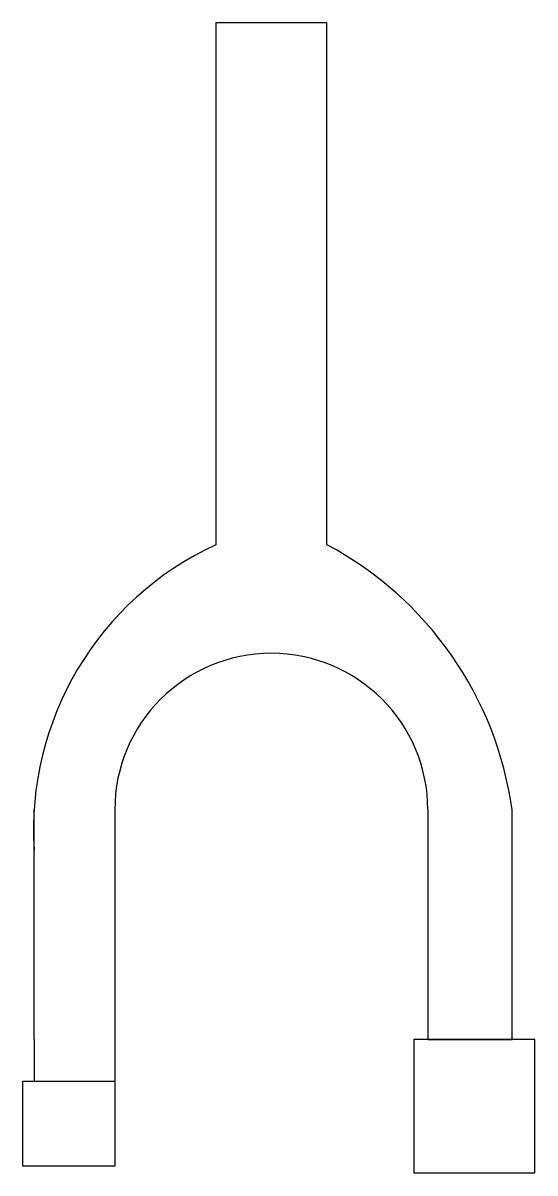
# Model space of a CAD drawing. Header units: inches. Extents: x 158 to 231, y 43 to 209.
import ezdxf

# ---------------------------------------------------------------- set-up
doc = ezdxf.new("R2010")
doc.units = ezdxf.units.IN
doc.header["$MEASUREMENT"] = 0

msp = doc.modelspace()

# ---------------------------------------------------------------- linework, layer by layer
for p, q in [((185.51, 208.74), (185.51, 133.74)), ((201.51, 208.74), (185.51, 208.74)), ((201.51, 133.74), (201.51, 208.74)), ((159.41, 62.64), (159.41, 95.64)), ((171.01, 95.64), (171.01, 62.64)), ((216.01, 95.64), (216.01, 62.64)), ((228.11, 62.64), (228.11, 95.64)), ((159.41, 62.64), (159.41, 56.64)), ((171.01, 62.64), (171.01, 56.64)), ((216.01, 62.64), (214.01, 62.64)), ((214.01, 62.64), (214.01, 43.44)), ((216.01, 62.64), (228.11, 62.64)), ((231.41, 62.64), (216.01, 62.64)), ((231.41, 43.44), (231.41, 62.64)), ((157.81, 44.44), (157.81, 56.64)), ((157.81, 56.64), (171.01, 56.64)), ((171.01, 56.64), (171.01, 44.44)), ((171.01, 44.44), (157.81, 44.44)), ((214.01, 43.44), (231.41, 43.44))]:
    msp.add_line(p, q)
for centre, radius, start, end in [((204.47, 92.76), 45.15, 114.8282, 183.6535), ((177.46, 88.61), 51.14, 7.8994, 61.9432), ((193.51, 95.64), 22.5, 0, 180)]:
    msp.add_arc(centre, radius, start, end)

doc.saveas('drawing.dxf')
